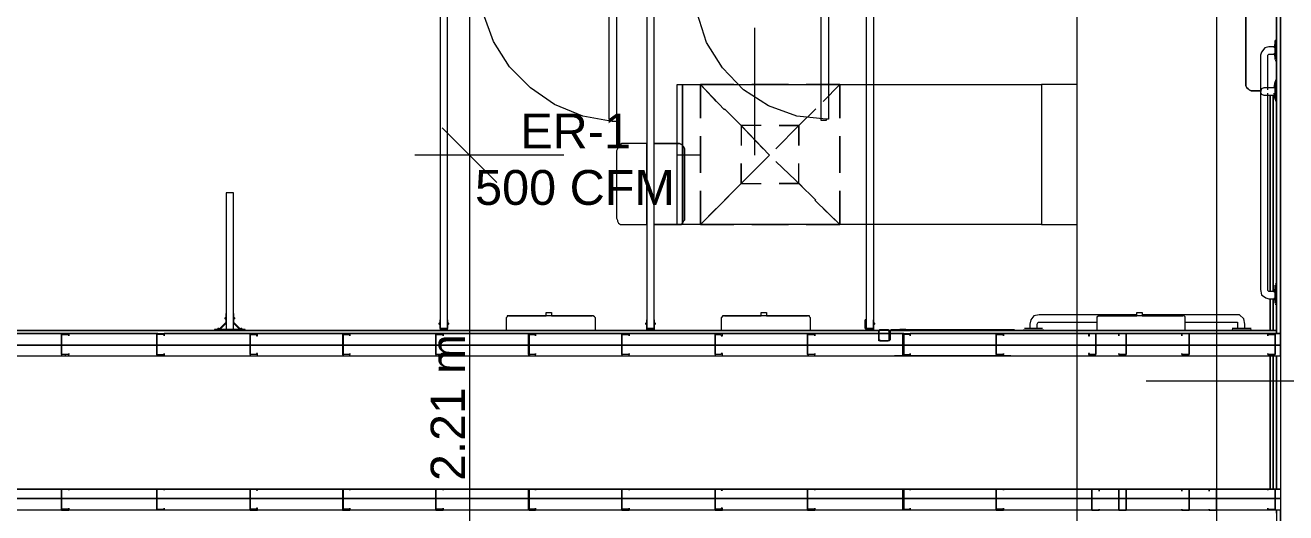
# Model space of a CAD drawing. Header units: metres. Extents: x -2 to 207, y -8 to 52.
# Drawn here: x 34.19 to 39.7, y 28.79 to 30.92 of the extents above; entities that cross this region are included whole.
import ezdxf

# ---------------------------------------------------------------- set-up
doc = ezdxf.new("R2010")
doc.units = ezdxf.units.M
doc.layers.add('HVAC - Ductos', color=5, linetype='Continuous', lineweight=0)
doc.layers.add('PDF_Text', color=7, linetype='Continuous', lineweight=0)
doc.layers.add('PDF_Geometry', color=7, linetype='Continuous', lineweight=0, true_color=0xaaaaaa)
doc.layers.add('PDF_Solid Fills', color=7, linetype='Continuous', lineweight=0, true_color=0xffffff)
doc.styles.add('PDF Helvetica', font='')
doc.styles.get('PDF Helvetica').set_extended_font_data('Helvetica')

msp = doc.modelspace()

# ---------------------------------------------------------------- hatches: boundary and pattern name
at = {"layer": 'PDF_Solid Fills', "lineweight": 0, "transparency": 33554559}
h = msp.add_hatch(color=256, dxfattribs=at)
h.paths.add_polyline_path([(37.9633, 29.5813), (37.9633, 29.5446), (37.9679, 29.5813)])
h.paths.add_polyline_path([(37.9587, 29.5859), (37.9587, 29.5904), (37.9221, 29.5904)])
h = msp.add_hatch(color=256, dxfattribs=at)
h.paths.add_polyline_path([(38.0229, 29.4805), (38.0275, 29.5676), (38.0229, 29.5676)])
h.paths.add_polyline_path([(38.0275, 29.4805), (38.0548, 29.4759), (38.0549, 29.4759), (38.0549, 29.4805)])

# ---------------------------------------------------------------- linework, layer by layer
at = {"layer": 'HVAC - Ductos', "lineweight": 0}
for points in [[(38.7834, 28.6328), (38.7834, 32.7289), (39.3928, 32.7289), (39.3928, 28.6328)], [(37.0607, 30.658), (37.0607, 30.0486), (37.0378, 30.0486), (37.0378, 30.658)], [(38.6277, 30.0486), (37.0607, 30.0486), (37.0607, 30.658), (38.6277, 30.658)], [(37.5235, 30.658), (37.3631, 30.658)], [(38.7834, 30.658), (38.6277, 30.658), (38.6277, 30.0486), (38.7834, 30.0486)], [(37.1386, 30.4334), (37.1386, 30.2732)], [(37.748, 30.2732), (37.748, 30.4334)], [(37.3631, 30.0486), (37.5235, 30.0486)]]:
    msp.add_lwpolyline(points, close=True, dxfattribs=at)
for points in [[(36.1306, 32.6052), (36.1306, 30.351), (36.1306, 28.1472), (36.1306, 25.9114)], [(37.3769, 30.351), (37.3769, 30.9054)], [(37.2074, 30.5847), (37.1386, 30.658), (37.1386, 30.5114), (37.1386, 30.658), (37.2852, 30.658), (37.1386, 30.658), (37.244, 30.5481)], [(37.6747, 30.5847), (37.748, 30.658), (37.748, 30.5114), (37.748, 30.658), (37.6013, 30.658), (37.748, 30.658)], [(37.244, 30.5526), (37.3172, 30.4793), (37.3172, 30.3923)], [(37.6426, 30.5526), (37.5693, 30.4793), (37.5693, 30.3923)], [(36.2497, 30.2319), (36.1306, 30.351), (36.0115, 30.4701)], [(37.3036, 30.4931), (37.4135, 30.3785)], [(37.4043, 30.4793), (37.3172, 30.4793)], [(37.5693, 30.4793), (37.4823, 30.4793)], [(36.543, 30.351), (36.1306, 30.351), (35.8923, 30.351)], [(37.1386, 30.351), (37.0378, 30.351)], [(37.441, 30.351), (37.3172, 30.2273), (37.244, 30.154)], [(37.3172, 30.3144), (37.3172, 30.2273), (37.4043, 30.2273)], [(37.4685, 30.3235), (37.583, 30.2136)], [(37.5693, 30.2273), (37.5693, 30.3144)], [(37.6426, 30.154), (37.5693, 30.2273), (37.4823, 30.2273)], [(37.2623, 30.1723), (37.1386, 30.0486), (37.1386, 30.1952), (37.1386, 30.0486), (37.2852, 30.0486), (37.1386, 30.0486), (37.2074, 30.1174)], [(37.638, 30.154), (37.748, 30.0486), (37.6013, 30.0486), (37.748, 30.0486), (37.748, 30.1952), (37.748, 30.0486), (37.6747, 30.1174)], [(39.0858, 29.3659), (39.9197, 29.3659)]]:
    msp.add_lwpolyline(points, dxfattribs=at)
at = {"layer": 'PDF_Geometry', "lineweight": 0}
for points in [[(39.6539, 31.0933), (39.6539, 29.5721), (39.6723, 29.5721), (39.6723, 32.6969), (39.6723, 27.2904), (39.6723, 28.8024), (39.6539, 28.8024), (39.6539, 27.2904)], [(34.1421, 29.4759), (39.6723, 29.4759), (39.6723, 29.5217), (39.6494, 29.5217), (39.2737, 29.5217), (38.9988, 29.5217), (38.8659, 29.5217), (38.4306, 29.5217), (38.0275, 29.5217), (38.4306, 29.5217), (38.8659, 29.5217), (38.9988, 29.5217), (39.2737, 29.5217), (39.6494, 29.5217), (39.6723, 29.5217), (39.6723, 29.5721), (38.4627, 29.5721), (39.6539, 29.5721), (39.6539, 29.5859), (39.6539, 31.0933)], [(36.0024, 29.6317), (36.0024, 29.595), (36.0024, 29.5904), (36.0298, 29.5904), (36.0344, 29.5904), (36.0344, 29.595), (36.0344, 31.0841)], [(36.0024, 31.0841), (36.0024, 29.595), (36.0344, 29.595)], [(36.7537, 30.4977), (36.7537, 30.5068), (36.74, 30.5068), (36.74, 31.0795), (36.7629, 31.0795), (36.7629, 31.0887), (36.772, 31.0887), (36.772, 30.4977), (36.7537, 30.4977), (36.6254, 30.5205), (36.5017, 30.5709), (36.3963, 30.6442), (36.3047, 30.7359), (36.236, 30.8458), (36.1902, 30.9695), (36.1764, 31.0979)], [(36.9049, 31.0841), (36.9049, 29.595), (36.937, 29.595), (36.937, 31.0841)], [(37.6884, 30.5068), (37.6884, 30.5022), (37.6655, 30.5022), (37.6655, 31.0841), (37.6884, 31.0841), (37.6884, 31.0933), (37.6975, 31.0933), (37.6975, 30.5068), (37.6884, 30.5068), (37.5601, 30.5205), (37.4364, 30.5663), (37.3264, 30.6351), (37.2348, 30.7313), (37.1661, 30.8412), (37.1248, 30.9695), (37.1111, 31.0979)], [(37.8946, 31.0383), (37.8946, 31.0979), (37.8946, 31.0383), (37.8946, 31.0933), (37.8946, 29.595), (37.89, 29.595), (37.8625, 29.595), (37.89, 29.595), (37.8946, 29.595), (37.8946, 29.6317), (37.8946, 29.595), (37.8946, 29.5904), (37.89, 29.5904), (37.8625, 29.5904), (37.8625, 29.595), (37.8579, 29.595), (37.8625, 29.595), (37.8625, 29.5904), (37.89, 29.5904), (37.8946, 29.5904), (37.8946, 29.595), (37.8946, 29.6317)], [(37.8625, 31.0841), (37.8625, 29.595), (37.8946, 29.595)], [(39.6539, 31.0933), (39.6539, 29.5859), (37.9587, 29.5859), (39.6539, 29.5859), (37.9587, 29.5859), (39.6539, 29.5859), (39.6539, 31.0933)], [(39.521, 30.9558), (39.521, 30.6626), (39.521, 30.6534), (39.5256, 30.6442), (39.5302, 30.6397), (39.5348, 30.6351), (39.544, 30.6305), (39.5532, 30.6305), (39.5852, 30.6305), (39.5532, 30.6305), (39.544, 30.6305), (39.5348, 30.6351), (39.5302, 30.6397), (39.5256, 30.6442), (39.521, 30.6534), (39.521, 30.6626), (39.521, 30.9558)], [(39.521, 30.9558), (39.521, 30.6626), (39.521, 30.6534), (39.5256, 30.6442), (39.5302, 30.6397), (39.5348, 30.6351), (39.544, 30.6305), (39.5532, 30.6305), (39.5852, 30.6305)], [(39.6539, 30.5939), (39.6539, 30.5893), (39.6539, 30.5939), (39.6539, 30.6121), (39.6539, 30.6305), (39.6539, 30.6534), (39.6539, 30.6717), (39.6539, 30.6763), (39.6494, 30.6763), (39.6539, 30.6763), (39.6539, 30.6717), (39.6539, 30.7726), (39.6539, 30.7634), (39.6539, 30.7726), (39.6539, 30.7863), (39.6539, 30.8092), (39.6539, 30.8275), (39.6539, 30.8458), (39.6539, 30.8504), (39.6539, 30.8458), (39.6539, 30.9832)], [(39.6539, 30.8504), (39.6494, 30.8504), (39.6494, 30.8412), (39.6494, 30.8275), (39.6494, 30.8092), (39.6494, 30.7863), (39.6494, 30.7726), (39.6494, 30.768), (39.6494, 30.7726), (39.6494, 30.7863), (39.6494, 30.8092), (39.6494, 30.8275), (39.6494, 30.8412), (39.6494, 30.8504), (39.6448, 30.8184)], [(39.6494, 30.823), (39.6218, 30.823), (39.6036, 30.8184), (39.5898, 30.8), (39.5852, 30.7863), (39.5852, 29.7646), (39.5898, 29.7416), (39.6081, 29.7279), (39.6218, 29.7233), (39.6494, 29.7233), (39.6494, 29.7279), (39.6494, 29.7325), (39.6494, 29.7279), (39.6494, 29.7233)], [(39.6173, 30.6351), (39.6173, 30.6397), (39.6173, 30.7863), (39.6218, 30.7908), (39.6494, 30.7908)], [(39.6448, 30.7954), (39.6494, 30.768)], [(39.6494, 30.7634), (39.6539, 30.7634)], [(39.6448, 30.6442), (39.6494, 30.6717), (39.6448, 30.6442), (39.6218, 30.6442), (39.6081, 30.6442), (39.599, 30.6442)], [(39.6494, 30.6442), (39.6218, 30.6442), (39.6081, 30.6442), (39.599, 30.6442), (39.5898, 30.6397), (39.5852, 30.6259), (39.5898, 30.6167), (39.599, 30.6121), (39.6081, 30.6121), (39.6218, 30.6121), (39.6494, 30.6121)], [(39.599, 30.6121), (39.6081, 30.6121), (39.6218, 30.6121), (39.6448, 30.6121), (39.6494, 30.5939), (39.6448, 30.6213)], [(39.6494, 29.7554), (39.6218, 29.7554), (39.6173, 29.76), (39.6173, 29.7646), (39.6173, 30.6167), (39.6173, 30.6213)], [(39.6402, 30.6121), (39.6402, 29.7554)], [(39.6402, 30.6121), (39.6402, 29.7554)], [(39.6402, 30.6121), (39.6402, 29.7554)], [(39.6402, 30.6121), (39.6402, 29.7554)], [(39.6402, 30.6121), (39.6402, 29.7554)], [(39.6402, 30.6121), (39.6402, 29.7554)], [(39.6402, 30.6121), (39.6402, 29.7554)], [(39.6402, 30.6121), (39.6402, 29.7554)], [(39.6402, 29.7554), (39.6402, 30.6121)], [(39.6402, 29.7554), (39.6402, 30.6121)], [(39.6539, 30.5939), (39.6539, 30.5893), (39.6539, 30.5939)], [(36.937, 30.0486), (37.0378, 30.0486), (37.0469, 30.0486), (37.0561, 30.0486), (37.0607, 30.0532), (37.0653, 30.0623), (37.0699, 30.0669), (37.0699, 30.0761), (37.0699, 30.3693), (37.0699, 30.3785), (37.0653, 30.3877), (37.0607, 30.3923), (37.0561, 30.3968), (37.0469, 30.4014), (37.0378, 30.4014), (36.937, 30.4014)], [(39.6494, 29.7828), (39.6448, 29.7508)], [(39.6539, 29.7828), (39.6539, 29.7874), (39.6494, 29.7874)], [(39.6539, 29.705), (39.6539, 29.7004), (39.6539, 29.705), (39.6539, 29.7233), (39.6539, 29.7462), (39.6539, 29.7646), (39.6539, 29.7828), (39.6539, 29.7874)], [(39.6448, 29.7279), (39.6494, 29.705)], [(39.6402, 29.7233), (39.6402, 29.5859)], [(39.6402, 29.7233), (39.6402, 29.5859)], [(39.6402, 29.7233), (39.6402, 29.5859)], [(39.6402, 29.7233), (39.6402, 29.5859)], [(39.6402, 29.7233), (39.6402, 29.5859)], [(39.6402, 29.7233), (39.6402, 29.5859)], [(39.6402, 29.7233), (39.6402, 29.5859)], [(39.6402, 29.7233), (39.6402, 29.5859)], [(39.6402, 29.5859), (39.6402, 29.7233)], [(39.6402, 29.5859), (39.6402, 29.7233)], [(39.6494, 29.7004), (39.6539, 29.7004)], [(35.0676, 29.6179), (35.0402, 29.5904), (35.0356, 29.595), (35.0402, 29.5904), (35.1272, 29.5904), (35.1318, 29.595), (35.1272, 29.5904), (35.1318, 29.5904), (35.1364, 29.5904), (35.1318, 29.5904), (35.1272, 29.5904), (35.1272, 29.595), (35.1043, 29.6179), (35.0997, 29.6179), (35.0997, 29.6225), (35.0997, 29.6592)], [(35.0676, 29.6592), (35.0676, 29.6225), (35.0676, 29.6179), (35.0631, 29.6179), (35.0402, 29.595), (35.0402, 29.5904)], [(35.0631, 29.6408), (35.0631, 29.6363), (35.0631, 29.6408)], [(35.0631, 29.6408), (35.0631, 29.6363), (35.0631, 29.6408)], [(35.0997, 29.6179), (35.1272, 29.5904)], [(35.1043, 29.6363), (35.1043, 29.6408), (35.1043, 29.6363)], [(35.1043, 29.6363), (35.1043, 29.6408), (35.1043, 29.6363)], [(35.9978, 29.6179), (35.9978, 29.6133), (35.9978, 29.6179)], [(35.9978, 29.6179), (35.9978, 29.6133), (35.9978, 29.6179)], [(36.0024, 29.595), (36.0298, 29.595), (36.0344, 29.595), (36.0344, 29.6317)], [(36.039, 29.6133), (36.039, 29.6179), (36.039, 29.6133)], [(36.039, 29.6133), (36.039, 29.6179), (36.039, 29.6133)], [(36.3001, 29.65), (36.2956, 29.65), (36.2956, 29.6454), (36.291, 29.6408), (36.291, 29.5859), (36.6804, 29.5859), (36.6804, 29.6408), (36.6758, 29.6454), (36.6712, 29.65), (36.6667, 29.65)], [(36.5384, 29.65), (36.6667, 29.65), (36.3001, 29.65), (36.4147, 29.65)], [(36.4651, 29.65), (36.4651, 29.6638), (36.488, 29.6638), (36.488, 29.65)], [(36.488, 29.65), (36.5384, 29.65), (36.488, 29.65)], [(36.9003, 29.6179), (36.9003, 29.6133), (36.9003, 29.6179)], [(36.9003, 29.6179), (36.9003, 29.6133), (36.9003, 29.6179)], [(36.9416, 29.6133), (36.9416, 29.6179), (36.9416, 29.6133)], [(36.9416, 29.6133), (36.9416, 29.6179), (36.9416, 29.6133)], [(37.244, 29.65), (37.2394, 29.65), (37.2348, 29.65), (37.2348, 29.6454), (37.2302, 29.6408), (37.2302, 29.5859), (37.6197, 29.5859), (37.6197, 29.6408), (37.6151, 29.6454), (37.6151, 29.65), (37.6105, 29.65), (37.6059, 29.65)], [(37.4777, 29.65), (37.6059, 29.65), (37.244, 29.65), (37.3585, 29.65)], [(37.4043, 29.65), (37.4043, 29.6638), (37.4272, 29.6638), (37.4272, 29.65)], [(37.4272, 29.65), (37.4777, 29.65), (37.4272, 29.65)], [(37.8579, 29.6179), (37.8579, 29.6133), (37.8579, 29.6179)], [(37.8579, 29.6179), (37.8579, 29.6133), (37.8579, 29.6179)], [(37.8992, 29.6133), (37.8992, 29.6179), (37.8992, 29.6133)], [(37.8992, 29.6133), (37.8992, 29.6179), (37.8992, 29.6133)], [(39.0446, 29.6546), (38.6185, 29.6546), (38.5956, 29.65), (38.5819, 29.6317), (38.5773, 29.6133), (38.5773, 29.595)], [(38.6093, 29.595), (38.6093, 29.6133), (38.6139, 29.6225), (38.6185, 29.6225), (38.8705, 29.6225)], [(38.8796, 29.65), (38.875, 29.65), (38.875, 29.6454), (38.8705, 29.6454), (38.8705, 29.6408), (38.8705, 29.5859), (39.2553, 29.5859), (39.2553, 29.6408), (39.2553, 29.6454), (39.2507, 29.65), (39.2461, 29.65)], [(39.1179, 29.65), (39.2461, 29.65), (38.8796, 29.65), (38.9942, 29.65)], [(39.0446, 29.65), (39.0446, 29.6638), (39.0675, 29.6638), (39.0675, 29.65)], [(39.5165, 29.595), (39.5165, 29.6133), (39.5119, 29.6363), (39.4936, 29.6546), (39.4752, 29.6546), (39.0675, 29.6546)], [(39.0675, 29.65), (39.1179, 29.65), (39.0675, 29.65)], [(39.2553, 29.6225), (39.4752, 29.6225), (39.4844, 29.6225), (39.4844, 29.6133), (39.4844, 29.595)], [(34.1605, 29.5859), (37.9221, 29.5859), (34.1421, 29.5859)], [(34.1421, 29.5721), (34.3484, 29.5721), (34.1421, 29.5721)], [(35.0356, 29.5904), (35.0172, 29.5904), (35.0172, 29.5859)], [(35.0356, 29.595), (35.031, 29.595), (35.0356, 29.595)], [(35.0356, 29.595), (35.031, 29.595), (35.0356, 29.595)], [(35.1364, 29.595), (35.1318, 29.595), (35.1364, 29.595)], [(35.1364, 29.595), (35.1318, 29.595), (35.1364, 29.595)], [(35.1501, 29.5859), (35.1501, 29.5904), (35.1318, 29.5904)], [(37.9175, 29.5446), (37.9175, 29.5813), (37.9175, 29.5446)], [(37.9633, 29.5584), (37.9679, 29.563)], [(37.9862, 29.5904), (38.4948, 29.5904)], [(38.5497, 29.5904), (38.5497, 29.5859)], [(38.5543, 29.5859), (38.5497, 29.5859), (38.5543, 29.5859), (38.5727, 29.5859), (38.591, 29.5859), (38.6139, 29.5859), (38.6277, 29.5859), (38.6368, 29.5859)], [(38.5819, 29.595), (38.5543, 29.595)], [(38.6323, 29.595), (38.6047, 29.595)], [(38.6277, 29.5859), (38.6368, 29.5859), (38.6368, 29.5904)], [(39.489, 29.595), (39.4615, 29.595)], [(39.4615, 29.5904), (39.4615, 29.5859)], [(39.4661, 29.5859), (39.4615, 29.5859), (39.4661, 29.5859), (39.4798, 29.5859), (39.5028, 29.5859), (39.521, 29.5859), (39.5394, 29.5859), (39.544, 29.5859)], [(39.544, 29.595), (39.5119, 29.595)], [(39.5394, 29.5859), (39.544, 29.5859), (39.544, 29.5904)], [(34.1421, 29.5217), (34.3484, 29.5217), (34.7653, 29.5217), (35.1731, 29.5217), (35.5762, 29.5217), (35.984, 29.5217), (36.3872, 29.5217), (35.984, 29.5217), (35.5762, 29.5217), (35.1731, 29.5217), (34.7653, 29.5217), (34.3484, 29.5217), (34.1421, 29.5217)], [(37.945, 29.5401), (37.9496, 29.5401)], [(39.6539, 28.7886), (39.6539, 28.8024), (34.1421, 28.8024), (34.1421, 28.8528), (33.9452, 28.8528), (33.5374, 28.8528), (33.1342, 28.8528), (33.5374, 28.8528), (33.9452, 28.8528), (34.1421, 28.8528), (34.1421, 28.8941), (31.132, 28.8941), (31.132, 29.4805), (31.132, 28.8941), (31.132, 29.4805)], [(34.1421, 29.4759), (39.6539, 29.4759), (39.6539, 28.8941), (39.6539, 29.4759), (39.6723, 29.4759), (39.6723, 28.8941), (39.6539, 28.8941), (39.6539, 29.4759), (39.6539, 28.8941), (34.1421, 28.8941)], [(39.6402, 29.4759), (39.6402, 28.8941)], [(39.6402, 29.4759), (39.6402, 28.8941)], [(39.6402, 29.4759), (39.6402, 28.8941)], [(39.6402, 29.4759), (39.6402, 28.8941)], [(39.6402, 29.4759), (39.6402, 28.8941)], [(39.6402, 29.4759), (39.6402, 28.8941)], [(39.6402, 29.4759), (39.6402, 28.8941)], [(39.6402, 29.4759), (39.6402, 28.8941)], [(39.6402, 28.8941), (39.6402, 29.4759)], [(39.6402, 28.8941), (39.6402, 29.4759)], [(34.1421, 28.8941), (39.6723, 28.8941), (39.6723, 28.8528), (39.6494, 28.8528), (39.3928, 28.8528), (39.2737, 28.8528), (38.9988, 28.8528), (38.9667, 28.8528), (38.8476, 28.8528), (38.4306, 28.8528), (38.0229, 28.8528), (37.6059, 28.8528), (37.2028, 28.8528), (36.795, 28.8528), (36.3918, 28.8528), (35.984, 28.8528), (35.5808, 28.8528), (35.984, 28.8528), (36.3918, 28.8528), (36.795, 28.8528), (37.2028, 28.8528), (37.6059, 28.8528), (38.0229, 28.8528), (38.4306, 28.8528), (38.8476, 28.8528), (38.9667, 28.8528), (38.9988, 28.8528), (39.2737, 28.8528), (39.3928, 28.8528), (39.6494, 28.8528), (39.6723, 28.8528), (39.6723, 28.8024), (34.1421, 28.8024)], [(34.1421, 28.8528), (34.3484, 28.8528), (34.7653, 28.8528), (35.1731, 28.8528), (35.5762, 28.8528), (35.1731, 28.8528), (34.7653, 28.8528), (34.3484, 28.8528), (34.1421, 28.8528)]]:
    msp.add_lwpolyline(points, dxfattribs=at)
for points in [[(39.6494, 30.768), (39.6494, 30.7726), (39.6494, 30.7908), (39.6494, 30.8138), (39.6494, 30.8321), (39.6494, 30.8458), (39.6494, 30.8504), (39.6494, 30.8412), (39.6494, 30.8275), (39.6494, 30.8046), (39.6494, 30.7817)], [(39.6494, 30.823), (39.6494, 30.8184), (39.6494, 30.8138), (39.6494, 30.8092), (39.6494, 30.8046), (39.6494, 30.8), (39.6494, 30.7954), (39.6494, 30.8), (39.6494, 30.8046), (39.6494, 30.8092), (39.6494, 30.8138), (39.6494, 30.8184)], [(39.6494, 30.5939), (39.6494, 30.5984), (39.6494, 30.6167), (39.6494, 30.6397), (39.6494, 30.658), (39.6494, 30.6717), (39.6494, 30.6672), (39.6494, 30.6488), (39.6494, 30.6259), (39.6494, 30.6076)], [(39.6494, 30.6717), (39.6494, 30.6672), (39.6494, 30.6534), (39.6494, 30.6305), (39.6494, 30.6121), (39.6494, 30.5984), (39.6494, 30.5939), (39.6494, 30.5984), (39.6494, 30.6121), (39.6494, 30.6305), (39.6494, 30.6534), (39.6494, 30.6672)], [(39.6494, 30.5939), (39.6494, 30.5984), (39.6494, 30.6167), (39.6494, 30.6397), (39.6494, 30.658), (39.6494, 30.6717), (39.6494, 30.6672), (39.6494, 30.6488), (39.6494, 30.6259), (39.6494, 30.6076)], [(39.6494, 30.6717), (39.6494, 30.6672), (39.6494, 30.6534), (39.6494, 30.6305), (39.6494, 30.6121), (39.6494, 30.5984), (39.6494, 30.5939), (39.6494, 30.5984), (39.6494, 30.6121), (39.6494, 30.6305), (39.6494, 30.6534), (39.6494, 30.6672)], [(39.6539, 30.6763), (39.6539, 30.6717)], [(39.6264, 29.7554), (39.6264, 30.6121)], [(39.6402, 30.6121), (39.6402, 29.7554)], [(39.6402, 29.7554), (39.6402, 30.6121)], [(39.6494, 30.6259), (39.6494, 30.6213), (39.6494, 30.6167), (39.6494, 30.6121), (39.6494, 30.6167), (39.6494, 30.6213), (39.6494, 30.6259), (39.6494, 30.6305), (39.6494, 30.6351), (39.6494, 30.6397), (39.6494, 30.6351), (39.6494, 30.6305), (39.6494, 30.6259), (39.6494, 30.6305), (39.6494, 30.6351), (39.6494, 30.6397), (39.6494, 30.6351), (39.6494, 30.6305), (39.6494, 30.6259), (39.6494, 30.6213), (39.6494, 30.6167), (39.6494, 30.6121), (39.6494, 30.6167), (39.6494, 30.6213)], [(39.6539, 30.5893), (39.6494, 30.5893)], [(39.6539, 29.7828), (39.6539, 30.5939)], [(36.9049, 30.0486), (36.9049, 30.4014), (36.8041, 30.4014), (36.795, 30.4014), (36.7904, 30.3968), (36.7812, 30.3923), (36.7766, 30.3877), (36.7766, 30.3785), (36.772, 30.3693), (36.772, 30.0761), (36.7766, 30.0669), (36.7766, 30.0623), (36.7812, 30.0532), (36.7904, 30.0486), (36.795, 30.0486), (36.8041, 30.0486), (36.9049, 30.0486), (36.9049, 30.4014), (36.8041, 30.4014), (36.795, 30.4014), (36.7904, 30.3968), (36.7812, 30.3923), (36.7766, 30.3877), (36.7766, 30.3785), (36.772, 30.3693), (36.772, 30.0761), (36.7766, 30.0669), (36.7766, 30.0623), (36.7812, 30.0532), (36.7904, 30.0486), (36.795, 30.0486), (36.8041, 30.0486), (36.9049, 30.0486), (36.9049, 30.4014), (36.8041, 30.4014), (36.795, 30.4014), (36.7904, 30.3968), (36.7812, 30.3923), (36.7766, 30.3877), (36.7766, 30.3785), (36.772, 30.3693), (36.772, 30.0761), (36.7766, 30.0669), (36.7766, 30.0623), (36.7812, 30.0532), (36.7904, 30.0486), (36.795, 30.0486), (36.8041, 30.0486)], [(36.937, 30.4014), (37.0378, 30.4014), (37.0469, 30.4014), (37.0561, 30.3968), (37.0607, 30.3923), (37.0653, 30.3877), (37.0699, 30.3785), (37.0699, 30.3693), (37.0699, 30.0761), (37.0699, 30.0669), (37.0653, 30.0623), (37.0607, 30.0532), (37.0561, 30.0486), (37.0469, 30.0486), (37.0378, 30.0486), (36.937, 30.0486), (37.0378, 30.0486), (37.0469, 30.0486), (37.0561, 30.0486), (37.0607, 30.0532), (37.0653, 30.0623), (37.0699, 30.0669), (37.0699, 30.0761), (37.0699, 30.3693), (37.0699, 30.3785), (37.0653, 30.3877), (37.0607, 30.3923), (37.0561, 30.3968), (37.0469, 30.4014), (37.0378, 30.4014)], [(35.0676, 29.5904), (35.0997, 29.5904), (35.0997, 30.1861), (35.0676, 30.1861)], [(39.6494, 29.705), (39.6494, 29.7096), (39.6494, 29.7279), (39.6494, 29.7508), (39.6494, 29.7692), (39.6494, 29.7828), (39.6494, 29.7783), (39.6494, 29.76), (39.6494, 29.737), (39.6494, 29.7188)], [(39.6494, 29.7828), (39.6494, 29.7783), (39.6494, 29.7646), (39.6494, 29.7462), (39.6494, 29.7233), (39.6494, 29.7096), (39.6494, 29.705), (39.6494, 29.7096), (39.6494, 29.7233), (39.6494, 29.7462), (39.6494, 29.7646), (39.6494, 29.7783)], [(39.6494, 29.737), (39.6494, 29.7416), (39.6494, 29.7462), (39.6494, 29.7508), (39.6494, 29.7462), (39.6494, 29.7416)], [(39.6264, 29.5859), (39.6264, 29.7233)], [(39.6402, 29.7233), (39.6402, 29.5859)], [(39.6402, 29.5859), (39.6402, 29.7233)], [(35.0402, 29.5904), (35.0676, 29.6179), (35.0676, 29.6592), (35.0676, 29.6225), (35.0676, 29.6179), (35.0631, 29.6179), (35.0402, 29.595), (35.0402, 29.5904), (35.0356, 29.5904), (35.0172, 29.5904)], [(35.0676, 29.6454), (35.0631, 29.6408)], [(35.0631, 29.6363), (35.0676, 29.6317)], [(35.0676, 29.6317), (35.0676, 29.6363), (35.0676, 29.6408), (35.0676, 29.6454), (35.0676, 29.6408), (35.0676, 29.6363)], [(35.0676, 29.6317), (35.0676, 29.6363), (35.0676, 29.6408), (35.0676, 29.6454), (35.0676, 29.6408), (35.0676, 29.6363)], [(35.1318, 29.5904), (35.1272, 29.5904), (35.1272, 29.595), (35.1043, 29.6179), (35.0997, 29.6179), (35.0997, 29.6225), (35.0997, 29.6592), (35.0997, 29.6179), (35.1272, 29.5904), (35.1501, 29.5904)], [(35.1043, 29.6408), (35.0997, 29.6454)], [(35.0997, 29.6363), (35.1043, 29.6363)], [(36.0024, 29.6225), (35.9978, 29.6179)], [(36.0344, 29.595), (36.0344, 29.6317), (36.0344, 29.595), (36.0298, 29.595), (36.0024, 29.595), (36.0024, 29.6317), (36.0024, 29.595), (36.0024, 29.5904), (36.0298, 29.5904), (36.0344, 29.5904)], [(36.0024, 29.6087), (36.0024, 29.6133), (36.0024, 29.6179), (36.0024, 29.6225), (36.0024, 29.6179), (36.0024, 29.6133)], [(36.0024, 29.6087), (36.0024, 29.6133), (36.0024, 29.6179), (36.0024, 29.6225), (36.0024, 29.6179), (36.0024, 29.6133)], [(36.039, 29.6179), (36.0344, 29.6225)], [(36.0344, 29.6225), (36.0344, 29.6179), (36.0344, 29.6133), (36.0344, 29.6087), (36.0344, 29.6133), (36.0344, 29.6179)], [(36.0344, 29.6225), (36.0344, 29.6179), (36.0344, 29.6133), (36.0344, 29.6087), (36.0344, 29.6133), (36.0344, 29.6179)], [(36.4147, 29.65), (36.4651, 29.65)], [(36.9049, 29.6225), (36.9003, 29.6179)], [(36.937, 29.6317), (36.937, 29.595), (36.937, 29.5904), (36.9095, 29.5904), (36.9049, 29.5904), (36.9049, 29.595), (36.9049, 29.6317), (36.9049, 29.595), (36.9095, 29.595), (36.937, 29.595), (36.9095, 29.595), (36.9049, 29.595), (36.9049, 29.5904), (36.9095, 29.5904), (36.937, 29.5904), (36.937, 29.595)], [(36.9049, 29.6087), (36.9049, 29.6133), (36.9049, 29.6179), (36.9049, 29.6225), (36.9049, 29.6179), (36.9049, 29.6133)], [(36.9049, 29.6087), (36.9049, 29.6133), (36.9049, 29.6179), (36.9049, 29.6225), (36.9049, 29.6179), (36.9049, 29.6133)], [(36.9416, 29.6179), (36.937, 29.6225)], [(36.937, 29.6225), (36.937, 29.6179), (36.937, 29.6133), (36.937, 29.6087), (36.937, 29.6133), (36.937, 29.6179)], [(36.937, 29.6225), (36.937, 29.6179), (36.937, 29.6133), (36.937, 29.6087), (36.937, 29.6133), (36.937, 29.6179)], [(37.3585, 29.65), (37.4043, 29.65)], [(37.8579, 29.595), (37.8579, 29.6317), (37.8625, 29.6317), (37.8579, 29.6317)], [(37.8579, 29.6225), (37.8579, 29.6179)], [(37.8579, 29.6087), (37.8579, 29.6133), (37.8579, 29.6179), (37.8579, 29.6225), (37.8579, 29.6179), (37.8579, 29.6133)], [(37.8579, 29.6087), (37.8579, 29.6133), (37.8579, 29.6179), (37.8579, 29.6225), (37.8579, 29.6179), (37.8579, 29.6133)], [(37.8992, 29.6179), (37.8946, 29.6225)], [(37.8946, 29.6225), (37.8946, 29.6179), (37.8946, 29.6133), (37.8946, 29.6087), (37.8946, 29.6133), (37.8946, 29.6179)], [(37.8946, 29.6225), (37.8946, 29.6179), (37.8946, 29.6133), (37.8946, 29.6087), (37.8946, 29.6133), (37.8946, 29.6179)], [(38.9942, 29.65), (39.0446, 29.65)], [(34.1421, 29.5859), (37.9221, 29.5859), (34.1605, 29.5859)], [(34.3804, 29.5721), (34.3484, 29.5721), (34.3484, 29.5676), (34.3484, 29.4805), (34.3484, 29.4759), (34.3804, 29.4759), (34.3804, 29.4851), (34.3804, 29.4805), (34.3484, 29.4805), (34.3484, 29.5676), (34.3804, 29.5676), (34.3804, 29.563)], [(34.7699, 29.5721), (34.3804, 29.5721)], [(34.7699, 29.4759), (34.7653, 29.4805), (34.7653, 29.5676), (34.7699, 29.5721), (34.7973, 29.5721), (34.7973, 29.563), (34.7973, 29.5676), (34.7699, 29.5676), (34.7653, 29.5676), (34.7653, 29.4805), (34.7699, 29.4805), (34.7973, 29.4805), (34.7973, 29.4851), (34.7973, 29.4759)], [(35.1731, 29.5721), (34.7973, 29.5721)], [(35.1501, 29.5859), (35.1501, 29.5904), (35.0172, 29.5904), (35.0172, 29.5859)], [(35.031, 29.595), (35.031, 29.5904)], [(35.031, 29.5904), (35.0356, 29.5904), (35.0402, 29.5904), (35.0356, 29.5904)], [(35.031, 29.5904), (35.0356, 29.5904), (35.0402, 29.5904), (35.0356, 29.5904)], [(35.1272, 29.5904), (35.1318, 29.5904), (35.1364, 29.5904), (35.1318, 29.5904)], [(35.1364, 29.5904), (35.1364, 29.595)], [(35.2051, 29.5721), (35.1731, 29.5721), (35.1731, 29.5676), (35.1731, 29.4805), (35.1731, 29.4759), (35.2051, 29.4759), (35.2051, 29.4851), (35.2005, 29.4851), (35.2005, 29.4805), (35.1731, 29.4805), (35.1731, 29.5676), (35.2005, 29.5676), (35.2005, 29.563), (35.2051, 29.563)], [(35.5808, 29.5721), (35.2051, 29.5721)], [(35.6083, 29.5721), (35.5808, 29.5721), (35.5762, 29.5676), (35.5762, 29.4805), (35.5808, 29.4759), (35.6083, 29.4759), (35.6083, 29.4851), (35.6083, 29.4805), (35.5808, 29.4805), (35.5808, 29.5676), (35.6083, 29.5676), (35.6083, 29.563)], [(35.984, 29.5721), (35.6083, 29.5721)], [(36.0161, 29.5721), (35.984, 29.5721), (35.984, 29.5676), (35.984, 29.4805), (35.984, 29.4759), (36.0161, 29.4759), (36.0161, 29.4851), (36.0161, 29.4805), (35.984, 29.4805), (35.984, 29.5676), (36.0161, 29.5676), (36.0161, 29.563)], [(35.9978, 29.6133), (36.0024, 29.6087)], [(36.3918, 29.5721), (36.0161, 29.5721)], [(36.0344, 29.6087), (36.039, 29.6133)], [(36.4193, 29.5721), (36.3918, 29.5721), (36.3918, 29.5676), (36.3872, 29.5676), (36.3872, 29.4805), (36.3918, 29.4805), (36.3918, 29.4759), (36.4193, 29.4759), (36.4193, 29.4851), (36.4193, 29.4805), (36.3918, 29.4805), (36.3918, 29.5676), (36.4193, 29.5676), (36.4193, 29.563)], [(36.795, 29.5721), (36.4193, 29.5721)], [(36.8271, 29.5721), (36.795, 29.5721), (36.795, 29.5676), (36.795, 29.4805), (36.795, 29.4759), (36.8271, 29.4759), (36.8271, 29.4851), (36.8271, 29.4805), (36.795, 29.4805), (36.795, 29.5676), (36.8271, 29.5676), (36.8271, 29.563)], [(37.2028, 29.5721), (36.8271, 29.5721)], [(36.9003, 29.6133), (36.9049, 29.6087)], [(36.937, 29.6087), (36.9416, 29.6133)], [(37.2348, 29.5721), (37.2028, 29.5721), (37.2028, 29.5676), (37.2028, 29.4805), (37.2028, 29.4759), (37.2348, 29.4759), (37.2348, 29.4851), (37.2302, 29.4851), (37.2302, 29.4805), (37.2028, 29.4805), (37.2028, 29.5676), (37.2302, 29.5676), (37.2302, 29.563), (37.2348, 29.563)], [(37.6105, 29.5721), (37.2348, 29.5721)], [(37.638, 29.5721), (37.6105, 29.5721), (37.6059, 29.5676), (37.6059, 29.4805), (37.6105, 29.4759), (37.638, 29.4759), (37.638, 29.4851), (37.638, 29.4805), (37.6105, 29.4805), (37.6059, 29.4805), (37.6059, 29.5676), (37.6105, 29.5676), (37.638, 29.5676), (37.638, 29.563)], [(37.9633, 29.5721), (37.9175, 29.5721), (37.638, 29.5721), (37.9175, 29.5721)], [(37.8579, 29.6133), (37.8579, 29.6087)], [(37.8946, 29.6087), (37.8992, 29.6133)], [(37.9221, 29.5401), (37.9587, 29.5401), (37.9633, 29.5446), (37.9633, 29.5813), (37.9633, 29.5859), (37.9587, 29.5859), (37.9221, 29.5859), (37.9175, 29.5813), (37.9175, 29.5859), (37.9221, 29.5904), (37.9587, 29.5904), (37.9633, 29.5859), (37.9679, 29.5813), (37.9679, 29.5446), (37.9633, 29.5401), (37.9587, 29.5401), (37.9221, 29.5401), (37.9175, 29.5401), (37.9175, 29.5446), (37.9221, 29.5446)], [(38.0275, 29.5721), (37.9679, 29.5721)], [(37.9724, 29.5904), (38.5085, 29.5904), (38.5085, 29.5859), (37.9724, 29.5859)], [(38.0366, 29.5904), (38.0321, 29.5904), (38.0275, 29.5904), (38.0229, 29.5904), (38.0183, 29.5904), (38.0137, 29.5904), (38.0091, 29.5904), (38.0137, 29.5904), (38.0183, 29.5904), (38.0229, 29.5904), (38.0275, 29.5904), (38.0321, 29.5904)], [(38.0275, 29.4759), (38.0229, 29.4805), (38.0229, 29.5676), (38.0275, 29.5721), (38.0549, 29.5721), (38.0549, 29.563), (38.0549, 29.5676), (38.0275, 29.5676), (38.0275, 29.4805), (38.0549, 29.4805), (38.0549, 29.4851), (38.0549, 29.4759)], [(38.4306, 29.5721), (38.0549, 29.5721)], [(38.4627, 29.5721), (38.4306, 29.5721), (38.4306, 29.5676), (38.4306, 29.4805), (38.4306, 29.4759), (38.4627, 29.4759), (38.4627, 29.4851), (38.4627, 29.4805), (38.4306, 29.4805), (38.4306, 29.5676), (38.4627, 29.5676), (38.4627, 29.563)], [(38.5543, 29.595), (38.5589, 29.595), (38.5773, 29.595), (38.5956, 29.595), (38.6185, 29.595), (38.6323, 29.595), (38.6277, 29.595), (38.6093, 29.595), (38.5864, 29.595), (38.5681, 29.595)], [(38.6323, 29.595), (38.6277, 29.595), (38.6139, 29.595), (38.591, 29.595), (38.5727, 29.595), (38.5589, 29.595), (38.5543, 29.595), (38.5589, 29.595), (38.5727, 29.595), (38.591, 29.595), (38.6139, 29.595), (38.6277, 29.595)], [(38.5773, 29.595), (38.5819, 29.595), (38.5864, 29.595), (38.591, 29.595), (38.5956, 29.595), (38.6001, 29.595), (38.6047, 29.595), (38.6001, 29.595), (38.5956, 29.595), (38.591, 29.595), (38.5864, 29.595), (38.5819, 29.595)], [(38.8338, 29.4805), (38.8659, 29.4805), (38.8659, 29.4851), (38.8659, 29.5676), (38.8659, 29.5721), (38.8338, 29.5721), (38.8338, 29.563), (38.8384, 29.563), (38.8384, 29.5721), (38.8659, 29.5721), (38.8659, 29.5676), (38.8659, 29.4851), (38.8659, 29.4805), (38.8384, 29.4805), (38.8384, 29.4851), (38.8338, 29.4851)], [(38.9667, 29.4805), (38.9988, 29.4805), (38.9988, 29.4851), (38.9988, 29.5676), (38.9988, 29.5721), (38.9667, 29.5721), (38.9667, 29.563), (38.9667, 29.5721), (38.9988, 29.5721), (38.9988, 29.5676), (38.9988, 29.4851), (38.9988, 29.4805), (38.9667, 29.4805), (38.9667, 29.4851)], [(39.2416, 29.4805), (39.2737, 29.4805), (39.2737, 29.4851), (39.2737, 29.5676), (39.2737, 29.5721), (39.2416, 29.5721), (39.2416, 29.563), (39.2416, 29.5721), (39.2737, 29.5721), (39.2737, 29.5676), (39.2737, 29.4851), (39.2737, 29.4805), (39.2416, 29.4805), (39.2416, 29.4851)], [(39.4615, 29.595), (39.4661, 29.595), (39.4844, 29.595), (39.5074, 29.595), (39.5256, 29.595), (39.5394, 29.595), (39.544, 29.595), (39.5348, 29.595), (39.521, 29.595), (39.4982, 29.595), (39.4752, 29.595), (39.4661, 29.595)], [(39.544, 29.595), (39.5348, 29.595), (39.521, 29.595), (39.5028, 29.595), (39.4798, 29.595), (39.4661, 29.595), (39.4615, 29.595), (39.4661, 29.595), (39.4798, 29.595), (39.5028, 29.595), (39.521, 29.595), (39.5348, 29.595)], [(39.5165, 29.595), (39.5119, 29.595), (39.5074, 29.595), (39.5028, 29.595), (39.4982, 29.595), (39.4936, 29.595), (39.489, 29.595), (39.4936, 29.595), (39.4982, 29.595), (39.5028, 29.595), (39.5074, 29.595), (39.5119, 29.595)], [(39.6173, 29.563), (39.6173, 29.5676)], [(39.6494, 29.5676), (39.6494, 29.4805), (39.6173, 29.4805), (39.6173, 29.4851), (39.6173, 29.4805), (39.6494, 29.4805), (39.6494, 29.5676), (39.6173, 29.5676)], [(36.3918, 29.5217), (36.795, 29.5217), (37.2028, 29.5217), (37.6059, 29.5217), (38.0229, 29.5217), (37.6059, 29.5217), (37.2028, 29.5217), (36.795, 29.5217)], [(37.9862, 29.4759), (38.4948, 29.4759)], [(39.6264, 28.8941), (39.6264, 29.4759)], [(39.6402, 29.4759), (39.6402, 28.8941)], [(39.6402, 28.8941), (39.6402, 29.4759)], [(39.6539, 28.9261), (39.6539, 29.4117)], [(34.3804, 28.8941), (34.3484, 28.8941), (34.3484, 28.807), (34.3484, 28.8024), (34.3804, 28.8024), (34.3804, 28.8115), (34.3804, 28.807), (34.3484, 28.807), (34.3484, 28.8941), (34.3804, 28.8941), (34.3804, 28.8895)], [(34.7699, 28.8024), (34.7653, 28.8024), (34.7653, 28.807), (34.7653, 28.8941), (34.7699, 28.8941), (34.7973, 28.8941), (34.7973, 28.8895), (34.7973, 28.8941), (34.7699, 28.8941), (34.7653, 28.8941), (34.7653, 28.807), (34.7699, 28.807), (34.7973, 28.807), (34.7973, 28.8115), (34.7973, 28.8024)], [(35.2051, 28.8941), (35.1731, 28.8941), (35.1731, 28.807), (35.1731, 28.8024), (35.2051, 28.8024), (35.2051, 28.8115), (35.2005, 28.8115), (35.2005, 28.807), (35.1731, 28.807), (35.1731, 28.8941), (35.2005, 28.8941), (35.2005, 28.8895), (35.2051, 28.8895)], [(35.6083, 28.8941), (35.5808, 28.8941), (35.5762, 28.8941), (35.5762, 28.807), (35.5762, 28.8024), (35.5808, 28.8024), (35.6083, 28.8024), (35.6083, 28.8115), (35.6083, 28.807), (35.5808, 28.807), (35.5808, 28.8941), (35.6083, 28.8941), (35.6083, 28.8895)], [(36.0161, 28.8941), (35.984, 28.8941), (35.984, 28.807), (35.984, 28.8024), (36.0161, 28.8024), (36.0161, 28.8115), (36.0161, 28.807), (35.984, 28.807), (35.984, 28.8941), (36.0161, 28.8941), (36.0161, 28.8895)], [(36.4193, 28.8941), (36.3918, 28.8941), (36.3872, 28.8941), (36.3872, 28.807), (36.3918, 28.8024), (36.4193, 28.8024), (36.4193, 28.8115), (36.4193, 28.807), (36.3918, 28.807), (36.3918, 28.8941), (36.4193, 28.8941), (36.4193, 28.8895)], [(36.8271, 28.8941), (36.795, 28.8941), (36.795, 28.807), (36.795, 28.8024), (36.8271, 28.8024), (36.8271, 28.8115), (36.8271, 28.807), (36.795, 28.807), (36.795, 28.8941), (36.8271, 28.8941), (36.8271, 28.8895)], [(37.2348, 28.8941), (37.2028, 28.8941), (37.2028, 28.807), (37.2028, 28.8024), (37.2348, 28.8024), (37.2348, 28.8115), (37.2302, 28.8115), (37.2302, 28.807), (37.2028, 28.807), (37.2028, 28.8941), (37.2302, 28.8941), (37.2302, 28.8895), (37.2348, 28.8895)], [(37.638, 28.8941), (37.6105, 28.8941), (37.6059, 28.8941), (37.6059, 28.807), (37.6059, 28.8024), (37.6105, 28.8024), (37.638, 28.8024), (37.638, 28.8115), (37.638, 28.807), (37.6105, 28.807), (37.6059, 28.807), (37.6059, 28.8941), (37.6105, 28.8941), (37.638, 28.8941), (37.638, 28.8895)], [(38.0275, 28.8024), (38.0229, 28.8024), (38.0229, 28.807), (38.0229, 28.8941), (38.0275, 28.8941), (38.0549, 28.8941), (38.0549, 28.8895), (38.0549, 28.8941), (38.0275, 28.8941), (38.0275, 28.807), (38.0549, 28.807), (38.0549, 28.8115), (38.0549, 28.8024)], [(38.4627, 28.8941), (38.4306, 28.8941), (38.4306, 28.807), (38.4306, 28.8024), (38.4627, 28.8024), (38.4627, 28.8115), (38.4627, 28.807), (38.4306, 28.807), (38.4306, 28.8941), (38.4627, 28.8941), (38.4627, 28.8895)], [(38.8796, 28.8024), (38.8796, 28.807), (38.8796, 28.8024), (38.8476, 28.8024), (38.8476, 28.807), (38.8476, 28.8895), (38.8476, 28.8941), (38.8796, 28.8941), (38.8796, 28.8849), (38.8796, 28.8941), (38.8476, 28.8941), (38.8476, 28.8895), (38.8476, 28.807), (38.8476, 28.8024)], [(38.9988, 28.8024), (38.9988, 28.807), (38.9988, 28.8024), (38.9712, 28.8024), (38.9667, 28.8024), (38.9667, 28.807), (38.9667, 28.8895), (38.9667, 28.8941), (38.9712, 28.8941), (38.9988, 28.8941), (38.9988, 28.8849), (38.9988, 28.8941), (38.9712, 28.8941), (38.9667, 28.8941), (38.9667, 28.8895), (38.9667, 28.807), (38.9667, 28.8024), (38.9712, 28.8024)], [(38.9667, 28.8024), (38.9988, 28.8024), (38.9988, 28.807), (38.9988, 28.8895), (38.9988, 28.8941), (38.9667, 28.8941), (38.9667, 28.8849), (38.9667, 28.8941), (38.9988, 28.8941), (38.9988, 28.8895), (38.9988, 28.807), (38.9988, 28.8024), (38.9667, 28.8024), (38.9667, 28.807)], [(39.2416, 28.8024), (39.2737, 28.8024), (39.2737, 28.807), (39.2737, 28.8895), (39.2737, 28.8941), (39.2416, 28.8941), (39.2416, 28.8849), (39.2416, 28.8941), (39.2737, 28.8941), (39.2737, 28.8895), (39.2737, 28.807), (39.2737, 28.8024), (39.2416, 28.8024), (39.2416, 28.807)], [(39.3607, 28.8024), (39.3928, 28.8024), (39.3928, 28.807), (39.3928, 28.8895), (39.3928, 28.8941), (39.3607, 28.8941), (39.3607, 28.8849), (39.3607, 28.8941), (39.3928, 28.8941), (39.3928, 28.8895), (39.3928, 28.807), (39.3928, 28.8024), (39.3607, 28.8024), (39.3607, 28.807)], [(39.6173, 28.8895), (39.6173, 28.8941)], [(39.6494, 28.8941), (39.6494, 28.807), (39.6494, 28.8024), (39.6173, 28.8024), (39.6173, 28.8115), (39.6173, 28.807), (39.6494, 28.807), (39.6494, 28.8941), (39.6173, 28.8941)]]:
    msp.add_lwpolyline(points, close=True, dxfattribs=at)
at = {"layer": 'PDF_Geometry', "color": 8, "lineweight": 0, "true_color": 0x808080}
for points in [[(37.441, 30.351), (37.3172, 30.4793), (37.3172, 30.3923)], [(37.4043, 30.4793), (37.3172, 30.4793)], [(37.4823, 30.4793), (37.5693, 30.4793), (37.4685, 30.3785)], [(37.5693, 30.3923), (37.5693, 30.4793)], [(37.4135, 30.3235), (37.3172, 30.2273), (37.3172, 30.3144)], [(37.4823, 30.2273), (37.5693, 30.2273), (37.5693, 30.3144)], [(37.3172, 30.2273), (37.4043, 30.2273)]]:
    msp.add_lwpolyline(points, dxfattribs=at)
at = {"layer": 'PDF_Geometry', "color": 254, "lineweight": 0, "true_color": 0xd2d2d2}
for points in [[(35.5762, 29.563), (35.5808, 29.563)], [(35.5854, 29.5676), (35.5854, 29.5721)], [(34.3667, 29.4759), (34.3667, 29.4805)], [(35.9932, 29.4759), (35.9978, 29.4805)], [(36.3872, 29.4897), (36.3918, 29.4943)], [(38.0229, 29.4943), (38.0275, 29.4988)], [(36.3872, 28.8665), (36.3918, 28.8665)], [(35.2005, 28.8024), (35.2005, 28.807), (35.2051, 28.807)], [(37.2119, 28.8024), (37.2119, 28.807)]]:
    msp.add_lwpolyline(points, dxfattribs=at)

# ---------------------------------------------------------------- texts
at = {"layer": 'PDF_Text', "lineweight": 0, "char_height": 0.1519, "attachment_point": 4, "style": 'PDF Helvetica'}
for s, insert in [('ER-1', (36.3519, 30.4559)), ('500 CFM', (36.1548, 30.2085))]:
    msp.add_mtext(s, dxfattribs=dict(at, insert=insert))
at = {"layer": 'PDF_Text', "lineweight": 0, "insert": (36.036, 28.9298), "char_height": 0.15002, "attachment_point": 4, "rotation": 90, "style": 'PDF Helvetica'}
msp.add_mtext('2.21 m', dxfattribs=at)

doc.saveas('drawing.dxf')
